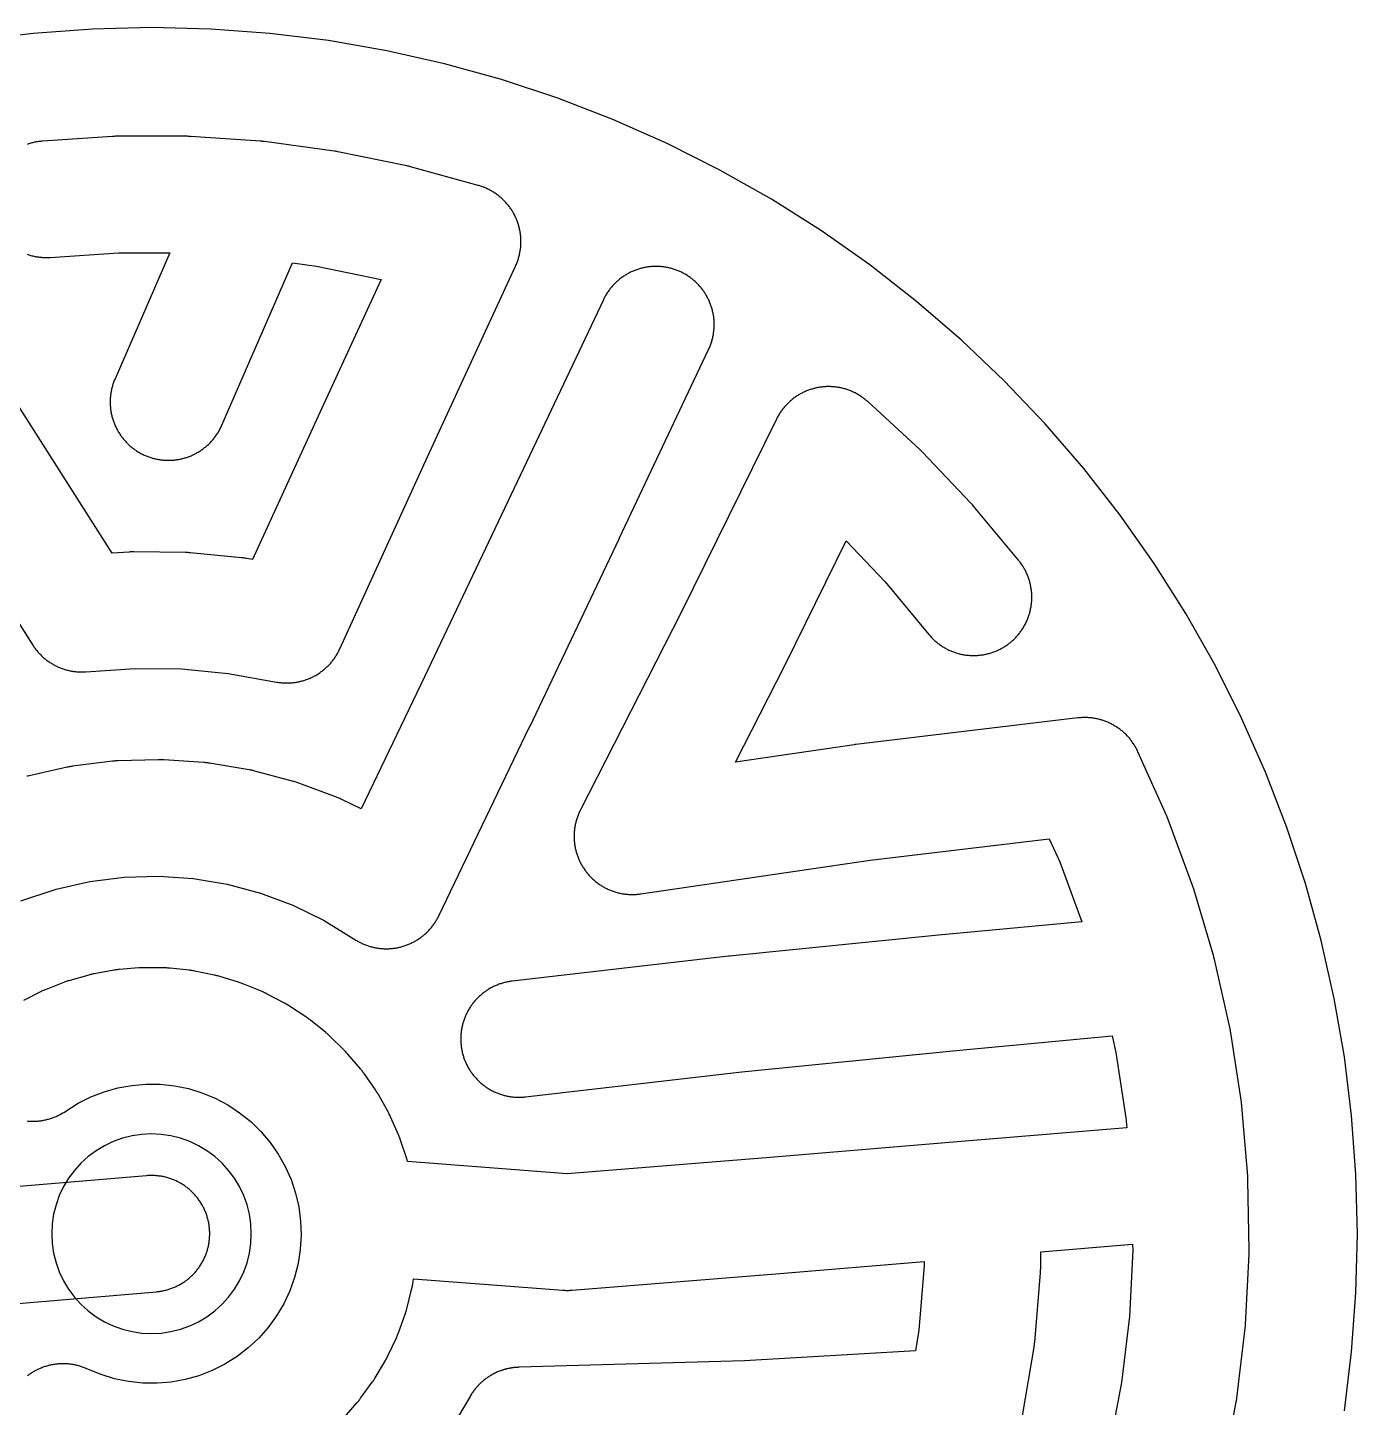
# Model space of a CAD drawing. Header units: millimetres. Extents: x -145 to 145, y -145 to 145.
# Drawn here: x -14.9 to 145, y -20.9 to 145 of the extents above; entities that cross this region are included whole.
import ezdxf

# ---------------------------------------------------------------- set-up
doc = ezdxf.new("R2010")
doc.units = ezdxf.units.MM
doc.layers.add('BOUNDARY', color=3, linetype='CONTINUOUS')
doc.layers.add('CORRIDORS', color=1, linetype='CONTINUOUS')

msp = doc.modelspace()

# ---------------------------------------------------------------- linework, layer by layer
at = {"layer": 'BOUNDARY'}
msp.add_lwpolyline([(143.431, -21.276), (144.302, -14.212), (144.825, -7.115), (145, 0), (144.825, 7.115), (144.302, 14.212), (143.431, 21.276), (142.214, 28.288), (140.655, 35.232), (138.756, 42.091), (136.524, 48.849), (133.963, 55.489), (131.078, 61.995), (127.879, 68.353), (124.371, 74.545), (120.563, 80.558), (116.465, 86.376), (112.087, 91.987), (107.438, 97.376), (102.53, 102.53), (97.376, 107.438), (91.987, 112.087), (86.376, 116.465), (80.558, 120.563), (74.545, 124.371), (68.353, 127.879), (61.995, 131.078), (55.489, 133.963), (48.849, 136.524), (42.091, 138.756), (35.232, 140.655), (28.288, 142.214), (21.276, 143.431), (14.212, 144.302), (7.115, 144.825), (0, 145), (-7.115, 144.825), (-14.212, 144.302), (-21.276, 143.431)], dxfattribs=at)
msp.add_lwpolyline([(12, 0), (11.942, 1.176), (11.769, 2.341), (11.483, 3.483), (11.087, 4.592), (10.583, 5.657), (9.978, 6.667), (9.276, 7.613), (8.485, 8.485), (7.613, 9.276), (6.667, 9.978), (5.657, 10.583), (4.592, 11.087), (3.483, 11.483), (2.341, 11.769), (1.176, 11.942), (0, 12), (-1.176, 11.942), (-2.341, 11.769), (-3.483, 11.483), (-4.592, 11.087), (-5.657, 10.583), (-6.667, 9.978), (-7.613, 9.276), (-8.485, 8.485), (-9.276, 7.613), (-9.978, 6.667), (-10.583, 5.657), (-11.087, 4.592), (-11.483, 3.483), (-11.769, 2.341), (-11.942, 1.176), (-12, 0), (-11.942, -1.176), (-11.769, -2.341), (-11.483, -3.483), (-11.087, -4.592), (-10.583, -5.657), (-9.978, -6.667), (-9.276, -7.613), (-8.485, -8.485), (-7.613, -9.276), (-6.667, -9.978), (-5.657, -10.583), (-4.592, -11.087), (-3.483, -11.483), (-2.341, -11.769), (-1.176, -11.942), (0, -12), (1.176, -11.942), (2.341, -11.769), (3.483, -11.483), (4.592, -11.087), (5.657, -10.583), (6.667, -9.978), (7.613, -9.276), (8.485, -8.485), (9.276, -7.613), (9.978, -6.667), (10.583, -5.657), (11.087, -4.592), (11.483, -3.483), (11.769, -2.341), (11.942, -1.176)], close=True, dxfattribs=at)
at = {"layer": 'CORRIDORS'}
for points in [[(-26.016, 89.199), (-14.285, 70.771), (-14.221, 70.672), (-14.155, 70.574), (-14.087, 70.477), (-14.018, 70.381), (-13.947, 70.286), (-13.874, 70.192), (-13.8, 70.1), (-13.724, 70.009), (-13.647, 69.92), (-13.569, 69.831), (-13.488, 69.744), (-13.407, 69.659), (-13.324, 69.574), (-13.239, 69.491), (-13.153, 69.41), (-13.066, 69.33), (-12.978, 69.252), (-12.888, 69.175), (-12.797, 69.099), (-12.704, 69.025), (-12.611, 68.953), (-12.516, 68.882), (-12.42, 68.813), (-12.322, 68.746), (-12.224, 68.68), (-12.125, 68.616), (-12.024, 68.553), (-11.923, 68.493), (-11.82, 68.434), (-11.716, 68.376), (-11.612, 68.321), (-11.507, 68.267), (-11.4, 68.215), (-11.293, 68.165), (-11.185, 68.117), (-11.076, 68.07), (-10.967, 68.025), (-10.856, 67.983), (-10.745, 67.942), (-10.634, 67.903), (-10.521, 67.866), (-10.408, 67.83), (-10.295, 67.797), (-10.181, 67.766), (-10.066, 67.736), (-9.951, 67.709), (-9.836, 67.683), (-9.72, 67.659), (-9.603, 67.638), (-9.487, 67.618), (-9.37, 67.6), (-9.252, 67.585), (-9.135, 67.571), (-9.017, 67.559), (-8.899, 67.549), (-8.781, 67.542), (-8.663, 67.536), (-8.545, 67.532), (-8.426, 67.53), (-8.308, 67.53), (-8.19, 67.533), (-8.072, 67.537), (-7.953, 67.543), (-7.886, 67.547), (-1.983, 67.964), (3.614, 67.896), (9.225, 67.362), (15.034, 66.32), (15.151, 66.3), (15.268, 66.282), (15.385, 66.266), (15.503, 66.252), (15.62, 66.24), (15.738, 66.23), (15.856, 66.222), (15.974, 66.216), (16.093, 66.212), (16.211, 66.21), (16.329, 66.21), (16.448, 66.212), (16.566, 66.216), (16.684, 66.222), (16.802, 66.23), (16.92, 66.24), (17.038, 66.252), (17.155, 66.266), (17.272, 66.282), (17.389, 66.3), (17.506, 66.32), (17.622, 66.342), (17.738, 66.366), (17.854, 66.392), (17.969, 66.419), (18.083, 66.449), (18.197, 66.481), (18.311, 66.514), (18.424, 66.55), (18.536, 66.587), (18.648, 66.626), (18.758, 66.667), (18.869, 66.71), (18.978, 66.755), (19.087, 66.802), (19.195, 66.85), (19.302, 66.901), (19.408, 66.953), (19.513, 67.007), (19.618, 67.062), (19.721, 67.12), (19.824, 67.179), (19.925, 67.24), (20.025, 67.303), (20.125, 67.367), (20.223, 67.433), (20.32, 67.501), (20.416, 67.57), (20.511, 67.641), (20.604, 67.713), (20.697, 67.787), (20.788, 67.863), (20.877, 67.94), (20.966, 68.019), (21.053, 68.099), (21.139, 68.18), (21.223, 68.263), (21.306, 68.348), (21.387, 68.434), (21.467, 68.521), (21.546, 68.609), (21.623, 68.699), (21.698, 68.79), (21.772, 68.883), (21.844, 68.976), (21.915, 69.071), (21.984, 69.167), (22.052, 69.264), (22.118, 69.362), (22.182, 69.462), (22.244, 69.562), (22.305, 69.664), (22.364, 69.766), (22.422, 69.87), (22.477, 69.974), (22.531, 70.08), (22.583, 70.186), (22.637, 70.302), (33.185, 93.396), (43.775, 116.336), (43.824, 116.444), (43.871, 116.553), (43.916, 116.662), (43.959, 116.772), (44, 116.883), (44.04, 116.995), (44.077, 117.107), (44.113, 117.22), (44.147, 117.333), (44.178, 117.447), (44.208, 117.562), (44.236, 117.677), (44.262, 117.792), (44.286, 117.908), (44.308, 118.024), (44.328, 118.141), (44.346, 118.258), (44.363, 118.375), (44.377, 118.492), (44.389, 118.61), (44.399, 118.728), (44.407, 118.846), (44.413, 118.964), (44.417, 119.082), (44.42, 119.201), (44.42, 119.319), (44.418, 119.437), (44.414, 119.556), (44.408, 119.674), (44.401, 119.792), (44.391, 119.91), (44.379, 120.027), (44.365, 120.145), (44.349, 120.262), (44.332, 120.379), (44.312, 120.496), (44.29, 120.612), (44.266, 120.728), (44.241, 120.844), (44.213, 120.959), (44.184, 121.073), (44.152, 121.187), (44.119, 121.301), (44.084, 121.414), (44.046, 121.526), (44.007, 121.638), (43.966, 121.749), (43.924, 121.859), (43.879, 121.969), (43.832, 122.077), (43.784, 122.185), (43.734, 122.293), (43.682, 122.399), (43.628, 122.504), (43.573, 122.609), (43.515, 122.712), (43.456, 122.815), (43.395, 122.916), (43.333, 123.017), (43.269, 123.116), (43.203, 123.214), (43.135, 123.312), (43.066, 123.408), (42.996, 123.502), (42.923, 123.596), (42.849, 123.688), (42.774, 123.78), (42.697, 123.869), (42.618, 123.958), (42.538, 124.045), (42.457, 124.131), (42.374, 124.215), (42.29, 124.299), (42.204, 124.38), (42.117, 124.46), (42.029, 124.539), (41.939, 124.616), (41.848, 124.692), (41.756, 124.766), (41.662, 124.838), (41.567, 124.909), (41.471, 124.978), (41.374, 125.046), (41.276, 125.112), (41.177, 125.176), (41.077, 125.239), (40.975, 125.3), (40.873, 125.359), (40.769, 125.417), (40.665, 125.472), (40.56, 125.526), (40.453, 125.579), (40.346, 125.629), (40.238, 125.678), (40.13, 125.724), (40.02, 125.769), (39.91, 125.812), (39.799, 125.853), (39.687, 125.893), (39.575, 125.93), (39.462, 125.965), (39.349, 125.999), (39.289, 126.016), (31.153, 128.27), (31.039, 128.301), (30.924, 128.329), (30.809, 128.356), (30.693, 128.381), (22.424, 130.08), (22.308, 130.103), (22.191, 130.123), (22.074, 130.142), (21.958, 130.159), (13.593, 131.296), (13.575, 131.298), (13.504, 131.308), (13.462, 131.313), (13.459, 131.313), (13.342, 131.326), (13.311, 131.329), (13.268, 131.333), (13.15, 131.342), (13.132, 131.343), (13.122, 131.344), (4.695, 131.914), (4.577, 131.921), (4.459, 131.926), (4.341, 131.929), (4.223, 131.93), (-4.223, 131.93), (-4.341, 131.929), (-4.46, 131.926), (-4.578, 131.921), (-4.695, 131.914), (-13.122, 131.344), (-13.24, 131.335), (-13.358, 131.324), (-13.476, 131.311), (-13.593, 131.296), (-13.71, 131.279), (-13.827, 131.26), (-13.944, 131.239), (-14.06, 131.217), (-14.175, 131.192), (-14.291, 131.165), (-14.405, 131.136), (-14.52, 131.106), (-14.633, 131.073), (-14.747, 131.039), (-14.859, 131.002), (-14.971, 130.964)], [(-14.956, 117.751), (-14.844, 117.713), (-14.732, 117.677), (-14.618, 117.642), (-14.505, 117.61), (-14.39, 117.58), (-14.275, 117.551), (-14.16, 117.525), (-14.044, 117.5), (-13.928, 117.478), (-13.812, 117.457), (-13.695, 117.438), (-13.578, 117.422), (-13.46, 117.407), (-13.343, 117.394), (-13.225, 117.384), (-13.107, 117.375), (-12.989, 117.368), (-12.87, 117.363), (-12.752, 117.361), (-12.634, 117.36), (-12.515, 117.361), (-12.397, 117.365), (-12.279, 117.37), (-12.178, 117.376), (-3.988, 117.93), (2.213, 117.93), (-4.388, 102.776), (-4.434, 102.667), (-4.478, 102.557), (-4.521, 102.447), (-4.562, 102.336), (-4.601, 102.224), (-4.638, 102.111), (-4.673, 101.998), (-4.706, 101.885), (-4.737, 101.771), (-4.766, 101.656), (-4.794, 101.541), (-4.819, 101.425), (-4.843, 101.309), (-4.864, 101.193), (-4.884, 101.076), (-4.901, 100.959), (-4.917, 100.842), (-4.93, 100.725), (-4.942, 100.607), (-4.951, 100.489), (-4.959, 100.371), (-4.965, 100.253), (-4.968, 100.134), (-4.97, 100.016), (-4.97, 99.898), (-4.967, 99.779), (-4.963, 99.661), (-4.956, 99.543), (-4.948, 99.425), (-4.938, 99.307), (-4.925, 99.189), (-4.911, 99.072), (-4.895, 98.955), (-4.876, 98.838), (-4.856, 98.721), (-4.834, 98.605), (-4.809, 98.489), (-4.783, 98.374), (-4.755, 98.259), (-4.725, 98.145), (-4.693, 98.031), (-4.659, 97.917), (-4.623, 97.805), (-4.586, 97.692), (-4.546, 97.581), (-4.505, 97.47), (-4.461, 97.36), (-4.416, 97.251), (-4.369, 97.142), (-4.32, 97.034), (-4.269, 96.927), (-4.217, 96.821), (-4.163, 96.716), (-4.107, 96.612), (-4.049, 96.509), (-3.989, 96.407), (-3.928, 96.305), (-3.865, 96.205), (-3.8, 96.106), (-3.734, 96.008), (-3.666, 95.911), (-3.596, 95.815), (-3.525, 95.721), (-3.452, 95.628), (-3.378, 95.536), (-3.302, 95.445), (-3.225, 95.355), (-3.146, 95.267), (-3.066, 95.18), (-2.984, 95.095), (-2.9, 95.011), (-2.816, 94.928), (-2.73, 94.847), (-2.642, 94.767), (-2.553, 94.689), (-2.463, 94.612), (-2.372, 94.537), (-2.279, 94.464), (-2.185, 94.392), (-2.09, 94.321), (-1.994, 94.252), (-1.897, 94.185), (-1.798, 94.12), (-1.699, 94.056), (-1.598, 93.994), (-1.496, 93.933), (-1.394, 93.874), (-1.29, 93.817), (-1.185, 93.762), (-1.08, 93.709), (-0.973, 93.657), (-0.866, 93.607), (-0.758, 93.559), (-0.649, 93.513), (-0.539, 93.469), (-0.429, 93.426), (-0.318, 93.385), (-0.206, 93.347), (-0.093, 93.31), (0.02, 93.275), (0.133, 93.242), (0.247, 93.211), (0.362, 93.182), (0.477, 93.154), (0.593, 93.129), (0.709, 93.106), (0.825, 93.084), (0.942, 93.065), (1.059, 93.048), (1.176, 93.032), (1.294, 93.019), (1.412, 93.007), (1.53, 92.998), (1.648, 92.99), (1.766, 92.985), (1.884, 92.982), (2.002, 92.98), (2.121, 92.981), (2.239, 92.983), (2.357, 92.988), (2.475, 92.994), (2.593, 93.003), (2.711, 93.013), (2.829, 93.026), (2.946, 93.04), (3.063, 93.057), (3.18, 93.075), (3.297, 93.096), (3.413, 93.118), (3.529, 93.142), (3.644, 93.169), (3.759, 93.197), (3.874, 93.227), (3.987, 93.259), (4.101, 93.293), (4.213, 93.329), (4.326, 93.367), (4.437, 93.407), (4.548, 93.448), (4.658, 93.492), (4.767, 93.537), (4.876, 93.584), (4.983, 93.633), (5.09, 93.684), (5.196, 93.737), (5.301, 93.791), (5.405, 93.848), (5.508, 93.905), (5.611, 93.965), (5.712, 94.026), (5.812, 94.09), (5.911, 94.154), (6.009, 94.221), (6.106, 94.289), (6.201, 94.359), (6.296, 94.43), (6.389, 94.503), (6.481, 94.577), (6.571, 94.653), (6.661, 94.731), (6.749, 94.81), (6.836, 94.89), (6.921, 94.972), (7.005, 95.056), (7.087, 95.14), (7.169, 95.227), (7.248, 95.314), (7.326, 95.403), (7.403, 95.493), (7.478, 95.585), (7.551, 95.677), (7.623, 95.771), (7.694, 95.866), (7.83, 96.06), (7.895, 96.159), (7.959, 96.258), (8.021, 96.359), (8.081, 96.461), (8.14, 96.564), (8.197, 96.667), (8.252, 96.772), (8.305, 96.878), (8.357, 96.984), (8.406, 97.092), (8.448, 97.184), (16.954, 116.711), (19.831, 116.32), (27.611, 114.721), (20.475, 99.264), (20.463, 99.238), (12.16, 81.059), (11.406, 81.194), (11.289, 81.214), (11.172, 81.232), (11.055, 81.248), (10.937, 81.262), (10.833, 81.273), (4.663, 81.86), (4.545, 81.87), (4.427, 81.878), (4.309, 81.884), (4.191, 81.888), (4.086, 81.89), (-2.112, 81.966), (-2.23, 81.967), (-2.349, 81.965), (-2.467, 81.962), (-2.585, 81.956), (-2.692, 81.95), (-4.714, 81.807), (-16.995, 101.099)], [(-15.72, 40.031), (-11.451, 41.437), (-7.397, 42.35), (-3.284, 42.866), (0.864, 42.983), (5.012, 42.699), (9.116, 42.015), (13.117, 40.942), (17.011, 39.482), (20.746, 37.653), (24.57, 35.299), (24.671, 35.238), (24.774, 35.179), (24.877, 35.121), (24.981, 35.065), (25.086, 35.011), (25.192, 34.958), (25.299, 34.908), (25.407, 34.859), (25.516, 34.812), (25.625, 34.767), (25.735, 34.724), (25.846, 34.682), (25.958, 34.643), (26.07, 34.605), (26.182, 34.569), (26.296, 34.535), (26.41, 34.503), (26.524, 34.474), (26.639, 34.445), (26.755, 34.419), (26.87, 34.395), (26.987, 34.373), (27.103, 34.353), (27.22, 34.335), (27.337, 34.318), (27.455, 34.304), (27.573, 34.292), (27.69, 34.282), (27.808, 34.273), (27.927, 34.267), (28.045, 34.263), (28.163, 34.26), (28.281, 34.26), (28.4, 34.262), (28.518, 34.266), (28.636, 34.271), (28.754, 34.279), (28.872, 34.289), (28.99, 34.3), (29.107, 34.314), (29.225, 34.33), (29.342, 34.347), (29.458, 34.367), (29.575, 34.388), (29.691, 34.412), (29.806, 34.437), (29.921, 34.465), (30.036, 34.494), (30.15, 34.526), (30.264, 34.559), (30.377, 34.594), (30.489, 34.631), (30.601, 34.67), (30.712, 34.711), (30.822, 34.754), (30.932, 34.798), (31.04, 34.845), (31.149, 34.893), (31.256, 34.943), (31.362, 34.995), (31.468, 35.048), (31.572, 35.104), (31.676, 35.161), (31.778, 35.22), (31.88, 35.281), (31.98, 35.343), (32.08, 35.407), (32.178, 35.473), (32.275, 35.54), (32.372, 35.609), (32.466, 35.68), (32.56, 35.752), (32.653, 35.826), (32.744, 35.901), (32.834, 35.978), (32.922, 36.057), (33.01, 36.137), (33.096, 36.218), (33.18, 36.301), (33.263, 36.385), (33.345, 36.47), (33.425, 36.557), (33.504, 36.646), (33.581, 36.735), (33.657, 36.826), (33.731, 36.919), (33.804, 37.012), (33.875, 37.107), (33.944, 37.202), (34.012, 37.299), (34.078, 37.398), (34.142, 37.497), (34.205, 37.597), (34.266, 37.698), (34.326, 37.801), (34.383, 37.904), (34.439, 38.008), (34.493, 38.114), (34.548, 38.225), (45.468, 60.925), (45.482, 60.955), (56.262, 83.635), (56.267, 83.645), (66.987, 106.295), (67.037, 106.403), (67.085, 106.511), (67.131, 106.62), (67.175, 106.73), (67.217, 106.84), (67.258, 106.951), (67.296, 107.063), (67.333, 107.176), (67.368, 107.289), (67.401, 107.403), (67.432, 107.517), (67.461, 107.631), (67.488, 107.747), (67.513, 107.862), (67.536, 107.978), (67.557, 108.095), (67.576, 108.211), (67.594, 108.328), (67.609, 108.446), (67.622, 108.563), (67.633, 108.681), (67.643, 108.799), (67.65, 108.917), (67.655, 109.035), (67.659, 109.154), (67.66, 109.272), (67.659, 109.39), (67.657, 109.509), (67.652, 109.627), (67.645, 109.745), (67.637, 109.863), (67.626, 109.981), (67.613, 110.098), (67.598, 110.216), (67.582, 110.333), (67.563, 110.45), (67.543, 110.566), (67.52, 110.683), (67.496, 110.798), (67.469, 110.914), (67.441, 111.028), (67.41, 111.143), (67.378, 111.257), (67.344, 111.37), (67.308, 111.483), (67.27, 111.595), (67.23, 111.706), (67.188, 111.817), (67.144, 111.927), (67.099, 112.036), (67.052, 112.144), (67.002, 112.252), (66.951, 112.359), (66.899, 112.465), (66.844, 112.57), (66.788, 112.674), (66.73, 112.777), (66.67, 112.879), (66.608, 112.98), (66.545, 113.08), (66.48, 113.179), (66.414, 113.277), (66.346, 113.373), (66.276, 113.469), (66.204, 113.563), (66.131, 113.656), (66.057, 113.748), (65.981, 113.839), (65.903, 113.928), (65.824, 114.016), (65.743, 114.103), (65.661, 114.188), (65.578, 114.272), (65.493, 114.354), (65.406, 114.435), (65.319, 114.515), (65.23, 114.593), (65.139, 114.669), (65.048, 114.744), (64.955, 114.817), (64.861, 114.889), (64.766, 114.959), (64.669, 115.028), (64.572, 115.095), (64.473, 115.16), (64.373, 115.224), (64.273, 115.286), (64.171, 115.346), (64.068, 115.404), (63.964, 115.461), (63.859, 115.516), (63.754, 115.569), (63.647, 115.621), (63.54, 115.67), (63.431, 115.718), (63.322, 115.764), (63.212, 115.808), (63.102, 115.85), (62.991, 115.891), (62.879, 115.929), (62.766, 115.966), (62.653, 116), (62.539, 116.033), (62.425, 116.064), (62.31, 116.093), (62.195, 116.12), (62.08, 116.145), (61.964, 116.168), (61.847, 116.189), (61.73, 116.208), (61.613, 116.225), (61.496, 116.24), (61.378, 116.253), (61.26, 116.264), (61.143, 116.273), (61.024, 116.281), (60.906, 116.286), (60.788, 116.289), (60.67, 116.29), (60.551, 116.289), (60.433, 116.286), (60.315, 116.281), (60.197, 116.275), (60.079, 116.266), (59.961, 116.255), (59.843, 116.242), (59.726, 116.227), (59.609, 116.211), (59.492, 116.192), (59.375, 116.171), (59.259, 116.148), (59.144, 116.124), (59.028, 116.097), (58.913, 116.069), (58.799, 116.038), (58.685, 116.006), (58.572, 115.971), (58.459, 115.935), (58.347, 115.897), (58.236, 115.857), (58.125, 115.815), (58.016, 115.771), (57.906, 115.726), (57.798, 115.678), (57.69, 115.629), (57.584, 115.578), (57.478, 115.525), (57.373, 115.47), (57.269, 115.414), (57.166, 115.356), (57.064, 115.296), (56.963, 115.234), (56.863, 115.171), (56.764, 115.106), (56.666, 115.039), (56.57, 114.971), (56.474, 114.901), (56.38, 114.829), (56.287, 114.756), (56.195, 114.681), (56.105, 114.605), (56.016, 114.527), (55.928, 114.448), (55.841, 114.367), (55.756, 114.285), (55.672, 114.202), (55.59, 114.117), (55.509, 114.03), (55.43, 113.942), (55.352, 113.853), (55.276, 113.763), (55.201, 113.671), (55.127, 113.579), (55.056, 113.484), (54.986, 113.389), (54.917, 113.293), (54.85, 113.195), (54.785, 113.096), (54.722, 112.996), (54.66, 112.895), (54.6, 112.794), (54.541, 112.691), (54.485, 112.587), (54.43, 112.482), (54.377, 112.376), (54.333, 112.285), (43.613, 89.635), (32.838, 66.965), (25.19, 51.067), (22.866, 52.205), (22.759, 52.256), (22.652, 52.305), (22.543, 52.353), (22.434, 52.398), (22.324, 52.442), (22.244, 52.473), (17.719, 54.169), (17.608, 54.209), (17.496, 54.248), (17.383, 54.285), (17.27, 54.32), (17.157, 54.353), (17.075, 54.375), (12.409, 55.626), (12.294, 55.656), (12.179, 55.684), (12.064, 55.709), (11.948, 55.733), (11.832, 55.755), (11.748, 55.77), (6.982, 56.565), (6.865, 56.583), (6.748, 56.6), (6.63, 56.614), (6.513, 56.627), (6.395, 56.637), (6.308, 56.644), (1.489, 56.974), (1.371, 56.981), (1.253, 56.986), (1.135, 56.989), (1.016, 56.99), (0.898, 56.989), (0.814, 56.987), (-4.014, 56.851), (-4.132, 56.847), (-4.25, 56.841), (-4.369, 56.832), (-4.486, 56.822), (-4.604, 56.81), (-4.689, 56.799), (-9.482, 56.197), (-9.6, 56.182), (-9.717, 56.164), (-9.833, 56.144), (-9.95, 56.123), (-10.066, 56.099), (-10.148, 56.081), (-14.86, 55.02), (-14.975, 54.993)], [(128.879, -28.52), (130.439, -20.223), (130.46, -20.107), (130.479, -19.99), (130.496, -19.873), (130.511, -19.756), (131.507, -11.371), (131.52, -11.253), (131.531, -11.135), (131.54, -11.017), (131.547, -10.899), (131.974, -2.466), (131.979, -2.348), (131.982, -2.229), (131.983, -2.111), (131.982, -1.993), (131.839, 6.431), (131.839, 6.464), (131.838, 6.484), (131.836, 6.567), (131.831, 6.681), (131.83, 6.701), (131.823, 6.819), (131.815, 6.92), (131.103, 15.333), (131.092, 15.451), (131.079, 15.569), (131.064, 15.686), (131.047, 15.803), (129.768, 24.149), (129.749, 24.266), (129.728, 24.383), (129.706, 24.499), (129.681, 24.614), (127.855, 32.795), (127.853, 32.807), (127.827, 32.922), (127.819, 32.953), (127.812, 32.985), (127.804, 33.016), (127.799, 33.037), (127.796, 33.048), (127.796, 33.05), (127.783, 33.099), (127.752, 33.214), (127.724, 33.311), (125.334, 41.41), (125.299, 41.523), (125.263, 41.636), (125.225, 41.748), (125.185, 41.859), (122.254, 49.777), (122.212, 49.888), (122.168, 49.998), (122.122, 50.107), (122.075, 50.214), (118.616, 57.917), (118.566, 58.025), (118.515, 58.132), (118.462, 58.237), (118.407, 58.342), (118.351, 58.446), (118.293, 58.549), (118.233, 58.651), (118.171, 58.752), (118.107, 58.852), (118.042, 58.951), (117.976, 59.049), (117.907, 59.145), (117.837, 59.24), (117.766, 59.335), (117.692, 59.428), (117.618, 59.519), (117.541, 59.61), (117.463, 59.699), (117.384, 59.787), (117.303, 59.873), (117.221, 59.958), (117.137, 60.042), (117.052, 60.124), (116.966, 60.205), (116.878, 60.284), (116.789, 60.362), (116.698, 60.438), (116.607, 60.513), (116.514, 60.586), (116.42, 60.658), (116.324, 60.728), (116.228, 60.796), (116.13, 60.863), (116.031, 60.928), (115.931, 60.991), (115.83, 61.053), (115.728, 61.113), (115.625, 61.171), (115.521, 61.228), (115.416, 61.283), (115.311, 61.336), (115.204, 61.387), (115.096, 61.436), (114.988, 61.484), (114.879, 61.529), (114.769, 61.573), (114.658, 61.615), (114.547, 61.655), (114.435, 61.694), (114.323, 61.73), (114.209, 61.764), (114.096, 61.797), (113.981, 61.827), (113.866, 61.856), (113.751, 61.883), (113.636, 61.907), (113.519, 61.93), (113.403, 61.951), (113.286, 61.97), (113.169, 61.987), (113.052, 62.002), (112.934, 62.015), (112.816, 62.025), (112.698, 62.034), (112.58, 62.041), (112.462, 62.046), (112.344, 62.049), (112.225, 62.05), (112.107, 62.049), (111.989, 62.046), (111.87, 62.041), (111.752, 62.034), (111.634, 62.025), (111.517, 62.014), (111.4, 62.001), (84.67, 58.811), (84.553, 58.796), (84.48, 58.785), (70.218, 56.684), (76.154, 68.306), (76.2, 68.397), (83.534, 83.287), (88.219, 78.359), (93.463, 72.04), (93.539, 71.95), (93.617, 71.86), (93.777, 71.686), (93.86, 71.601), (93.943, 71.518), (94.028, 71.435), (94.115, 71.355), (94.203, 71.275), (94.292, 71.197), (94.382, 71.121), (94.474, 71.046), (94.567, 70.973), (94.661, 70.902), (94.757, 70.832), (94.853, 70.763), (94.951, 70.697), (95.05, 70.631), (95.15, 70.568), (95.251, 70.506), (95.353, 70.446), (95.455, 70.388), (95.559, 70.332), (95.664, 70.277), (95.77, 70.224), (95.877, 70.173), (95.984, 70.123), (96.093, 70.076), (96.202, 70.03), (96.312, 69.986), (96.422, 69.944), (96.534, 69.904), (96.646, 69.866), (96.758, 69.83), (96.872, 69.795), (96.985, 69.763), (97.1, 69.732), (97.214, 69.704), (97.33, 69.677), (97.445, 69.652), (97.562, 69.63), (97.678, 69.609), (97.795, 69.59), (97.912, 69.573), (98.029, 69.558), (98.147, 69.545), (98.265, 69.535), (98.383, 69.526), (98.501, 69.519), (98.619, 69.514), (98.737, 69.511), (98.856, 69.51), (98.974, 69.511), (99.092, 69.514), (99.21, 69.519), (99.329, 69.526), (99.447, 69.535), (99.564, 69.547), (99.682, 69.56), (99.799, 69.575), (99.916, 69.592), (100.033, 69.611), (100.15, 69.632), (100.266, 69.655), (100.381, 69.68), (100.497, 69.706), (100.611, 69.735), (100.726, 69.766), (100.839, 69.799), (100.953, 69.833), (101.065, 69.87), (101.177, 69.908), (101.288, 69.948), (101.399, 69.991), (101.509, 70.035), (101.618, 70.08), (101.726, 70.128), (101.833, 70.178), (101.94, 70.229), (102.046, 70.282), (102.151, 70.337), (102.254, 70.394), (102.357, 70.452), (102.459, 70.512), (102.56, 70.574), (102.66, 70.638), (102.759, 70.703), (102.856, 70.77), (102.953, 70.838), (103.048, 70.908), (103.142, 70.98), (103.235, 71.054), (103.326, 71.128), (103.417, 71.205), (103.506, 71.283), (103.593, 71.362), (103.68, 71.443), (103.765, 71.526), (103.848, 71.609), (103.93, 71.694), (104.011, 71.781), (104.09, 71.869), (104.168, 71.958), (104.244, 72.049), (104.319, 72.141), (104.392, 72.234), (104.463, 72.328), (104.533, 72.423), (104.602, 72.52), (104.668, 72.618), (104.733, 72.717), (104.796, 72.817), (104.858, 72.918), (104.918, 73.02), (104.976, 73.123), (105.032, 73.227), (105.087, 73.332), (105.14, 73.438), (105.191, 73.544), (105.24, 73.652), (105.287, 73.76), (105.333, 73.87), (105.377, 73.98), (105.418, 74.09), (105.458, 74.202), (105.497, 74.314), (105.533, 74.426), (105.567, 74.54), (105.599, 74.653), (105.63, 74.768), (105.658, 74.883), (105.685, 74.998), (105.709, 75.114), (105.732, 75.23), (105.753, 75.346), (105.771, 75.463), (105.788, 75.58), (105.803, 75.698), (105.815, 75.815), (105.826, 75.933), (105.835, 76.051), (105.842, 76.169), (105.846, 76.287), (105.849, 76.406), (105.85, 76.524), (105.849, 76.642), (105.846, 76.761), (105.84, 76.879), (105.833, 76.997), (105.824, 77.115), (105.813, 77.233), (105.799, 77.35), (105.784, 77.468), (105.767, 77.585), (105.748, 77.701), (105.727, 77.818), (105.704, 77.934), (105.679, 78.05), (105.652, 78.165), (105.623, 78.279), (105.592, 78.394), (105.559, 78.507), (105.524, 78.62), (105.488, 78.733), (105.449, 78.845), (105.409, 78.956), (105.366, 79.067), (105.322, 79.176), (105.276, 79.285), (105.228, 79.394), (105.179, 79.501), (105.127, 79.608), (105.074, 79.713), (105.019, 79.818), (104.962, 79.922), (104.904, 80.025), (104.843, 80.126), (104.781, 80.227), (104.718, 80.327), (104.652, 80.426), (104.585, 80.523), (104.517, 80.619), (104.447, 80.715), (104.375, 80.809), (104.301, 80.901), (104.237, 80.98), (98.845, 87.478), (98.769, 87.568), (98.691, 87.658), (98.611, 87.745), (98.531, 87.831), (92.712, 93.951), (92.63, 94.036), (92.546, 94.12), (92.461, 94.202), (92.374, 94.283), (86.155, 99.995), (86.067, 100.075), (85.978, 100.153), (85.888, 100.229), (85.796, 100.304), (85.703, 100.377), (85.609, 100.448), (85.513, 100.518), (85.417, 100.587), (85.319, 100.653), (85.22, 100.719), (85.12, 100.782), (85.02, 100.844), (84.918, 100.904), (84.815, 100.962), (84.711, 101.018), (84.606, 101.073), (84.5, 101.126), (84.393, 101.177), (84.286, 101.227), (84.177, 101.274), (84.068, 101.32), (83.958, 101.364), (83.848, 101.406), (83.736, 101.446), (83.624, 101.484), (83.512, 101.52), (83.398, 101.555), (83.285, 101.587), (83.17, 101.618), (83.056, 101.646), (82.94, 101.673), (82.825, 101.698), (82.708, 101.72), (82.592, 101.741), (82.475, 101.76), (82.358, 101.777), (82.241, 101.792), (82.123, 101.805), (82.005, 101.815), (81.887, 101.824), (81.769, 101.831), (81.651, 101.836), (81.533, 101.839), (81.414, 101.84), (81.296, 101.839), (81.178, 101.836), (81.06, 101.831), (80.941, 101.824), (80.823, 101.815), (80.706, 101.803), (80.588, 101.79), (80.471, 101.775), (80.354, 101.758), (80.237, 101.739), (80.12, 101.718), (80.004, 101.695), (79.889, 101.67), (79.773, 101.644), (79.659, 101.615), (79.544, 101.584), (79.431, 101.551), (79.318, 101.517), (79.205, 101.48), (79.093, 101.442), (78.982, 101.402), (78.871, 101.359), (78.761, 101.315), (78.652, 101.27), (78.544, 101.222), (78.437, 101.172), (78.33, 101.121), (78.224, 101.068), (78.119, 101.013), (78.016, 100.956), (77.913, 100.898), (77.811, 100.838), (77.71, 100.776), (77.61, 100.712), (77.511, 100.647), (77.414, 100.58), (77.317, 100.512), (77.222, 100.442), (77.128, 100.37), (77.035, 100.296), (76.944, 100.222), (76.853, 100.145), (76.764, 100.067), (76.677, 99.988), (76.59, 99.907), (76.505, 99.824), (76.422, 99.741), (76.34, 99.656), (76.259, 99.569), (76.18, 99.481), (76.102, 99.392), (76.026, 99.301), (75.951, 99.209), (75.878, 99.116), (75.807, 99.022), (75.737, 98.927), (75.668, 98.83), (75.602, 98.732), (75.537, 98.633), (75.474, 98.533), (75.412, 98.432), (75.352, 98.33), (75.294, 98.227), (75.238, 98.123), (75.183, 98.018), (75.14, 97.933), (63.64, 74.583), (51.576, 50.964), (51.523, 50.858), (51.472, 50.751), (51.423, 50.644), (51.375, 50.536), (51.33, 50.426), (51.286, 50.317), (51.244, 50.206), (51.204, 50.095), (51.166, 49.983), (51.129, 49.87), (51.095, 49.757), (51.062, 49.643), (51.032, 49.529), (51.003, 49.414), (50.977, 49.299), (50.952, 49.183), (50.929, 49.067), (50.909, 48.95), (50.89, 48.833), (50.873, 48.716), (50.858, 48.599), (50.845, 48.481), (50.834, 48.363), (50.825, 48.245), (50.819, 48.127), (50.814, 48.009), (50.811, 47.891), (50.81, 47.772), (50.811, 47.654), (50.814, 47.536), (50.819, 47.418), (50.827, 47.3), (50.836, 47.182), (50.847, 47.064), (50.86, 46.946), (50.875, 46.829), (50.892, 46.712), (50.911, 46.595), (50.932, 46.479), (50.955, 46.362), (50.98, 46.247), (51.007, 46.132), (51.036, 46.017), (51.066, 45.903), (51.099, 45.789), (51.134, 45.676), (51.17, 45.563), (51.209, 45.451), (51.249, 45.34), (51.291, 45.23), (51.335, 45.12), (51.381, 45.011), (51.429, 44.902), (51.478, 44.795), (51.53, 44.688), (51.583, 44.583), (51.638, 44.478), (51.695, 44.374), (51.753, 44.271), (51.813, 44.169), (51.875, 44.068), (51.939, 43.969), (52.004, 43.87), (52.071, 43.772), (52.139, 43.676), (52.21, 43.581), (52.281, 43.487), (52.355, 43.394), (52.43, 43.302), (52.506, 43.212), (52.584, 43.123), (52.663, 43.035), (52.744, 42.949), (52.827, 42.864), (52.911, 42.78), (52.996, 42.698), (53.082, 42.618), (53.17, 42.538), (53.26, 42.461), (53.35, 42.385), (53.442, 42.31), (53.535, 42.237), (53.629, 42.166), (53.725, 42.096), (53.822, 42.027), (53.919, 41.961), (54.018, 41.896), (54.118, 41.833), (54.219, 41.771), (54.321, 41.711), (54.424, 41.653), (54.528, 41.597), (54.633, 41.542), (54.739, 41.489), (54.846, 41.438), (54.954, 41.389), (55.062, 41.342), (55.171, 41.296), (55.281, 41.253), (55.392, 41.211), (55.503, 41.171), (55.615, 41.133), (55.728, 41.097), (55.841, 41.063), (55.955, 41.03), (56.07, 41), (56.184, 40.971), (56.3, 40.945), (56.415, 40.92), (56.532, 40.898), (56.648, 40.877), (56.765, 40.858), (56.882, 40.842), (56.999, 40.827), (57.117, 40.814), (57.235, 40.804), (57.353, 40.795), (57.471, 40.788), (57.589, 40.783), (57.708, 40.781), (57.826, 40.78), (57.944, 40.781), (58.062, 40.785), (58.181, 40.79), (58.299, 40.797), (58.417, 40.806), (58.535, 40.818), (58.652, 40.831), (58.769, 40.846), (58.83, 40.855), (86.401, 44.918), (107.952, 47.489), (109.205, 44.699), (111.867, 37.508), (95.06, 35.94), (95.014, 35.935), (69.494, 33.385), (69.385, 33.374), (43.375, 30.364), (43.258, 30.349), (43.141, 30.332), (43.024, 30.314), (42.907, 30.293), (42.791, 30.271), (42.675, 30.246), (42.56, 30.22), (42.445, 30.192), (42.331, 30.161), (42.217, 30.129), (42.104, 30.095), (41.991, 30.059), (41.879, 30.021), (41.768, 29.981), (41.657, 29.939), (41.547, 29.896), (41.438, 29.85), (41.329, 29.803), (41.221, 29.754), (41.115, 29.703), (41.009, 29.65), (40.904, 29.596), (40.8, 29.54), (40.696, 29.482), (40.594, 29.422), (40.493, 29.36), (40.393, 29.297), (40.294, 29.232), (40.196, 29.166), (40.1, 29.098), (40.004, 29.028), (39.91, 28.957), (39.817, 28.884), (39.725, 28.809), (39.634, 28.733), (39.545, 28.655), (39.457, 28.576), (39.37, 28.496), (39.285, 28.414), (39.201, 28.33), (39.118, 28.245), (39.037, 28.159), (38.958, 28.072), (38.88, 27.983), (38.803, 27.892), (38.728, 27.801), (38.655, 27.708), (38.583, 27.614), (38.513, 27.519), (38.444, 27.423), (38.377, 27.325), (38.312, 27.226), (38.248, 27.127), (38.186, 27.026), (38.126, 26.924), (38.067, 26.821), (38.011, 26.717), (37.956, 26.613), (37.902, 26.507), (37.851, 26.4), (37.801, 26.293), (37.753, 26.185), (37.707, 26.076), (37.663, 25.966), (37.621, 25.855), (37.581, 25.744), (37.542, 25.632), (37.506, 25.52), (37.471, 25.407), (37.438, 25.293), (37.407, 25.179), (37.378, 25.064), (37.351, 24.949), (37.326, 24.833), (37.303, 24.717), (37.282, 24.601), (37.263, 24.484), (37.246, 24.367), (37.231, 24.25), (37.217, 24.132), (37.206, 24.014), (37.197, 23.896), (37.19, 23.778), (37.184, 23.66), (37.181, 23.542), (37.18, 23.423), (37.181, 23.305), (37.184, 23.187), (37.188, 23.069), (37.195, 22.95), (37.204, 22.832), (37.215, 22.715), (37.227, 22.597), (37.242, 22.48), (37.259, 22.362), (37.278, 22.246), (37.298, 22.129), (37.321, 22.013), (37.345, 21.897), (37.372, 21.782), (37.4, 21.667), (37.431, 21.553), (37.463, 21.439), (37.498, 21.326), (37.534, 21.213), (37.572, 21.101), (37.612, 20.99), (37.654, 20.879), (37.697, 20.769), (37.743, 20.66), (37.79, 20.551), (37.84, 20.444), (37.891, 20.337), (37.943, 20.231), (37.998, 20.126), (38.054, 20.022), (38.113, 19.919), (38.172, 19.817), (38.234, 19.716), (38.297, 19.616), (38.362, 19.517), (38.429, 19.419), (38.497, 19.323), (38.567, 19.227), (38.639, 19.133), (38.712, 19.04), (38.786, 18.948), (38.862, 18.858), (38.94, 18.768), (39.019, 18.681), (39.1, 18.594), (39.182, 18.509), (39.266, 18.425), (39.351, 18.343), (39.437, 18.262), (39.525, 18.182), (39.614, 18.104), (39.704, 18.028), (39.796, 17.953), (39.889, 17.88), (39.983, 17.808), (40.078, 17.738), (40.174, 17.669), (40.272, 17.603), (40.371, 17.537), (40.47, 17.474), (40.571, 17.412), (40.673, 17.352), (40.776, 17.293), (40.88, 17.237), (40.985, 17.182), (41.091, 17.129), (41.197, 17.077), (41.305, 17.028), (41.413, 16.98), (41.522, 16.934), (41.632, 16.89), (41.742, 16.848), (41.854, 16.808), (41.966, 16.77), (42.078, 16.733), (42.191, 16.698), (42.305, 16.666), (42.419, 16.635), (42.534, 16.606), (42.649, 16.579), (42.765, 16.555), (42.881, 16.532), (42.997, 16.511), (43.114, 16.492), (43.231, 16.475), (43.349, 16.46), (43.466, 16.446), (43.584, 16.435), (43.702, 16.426), (43.82, 16.419), (43.938, 16.414), (44.057, 16.411), (44.175, 16.41), (44.293, 16.411), (44.412, 16.414), (44.53, 16.419), (44.648, 16.426), (44.766, 16.435), (44.884, 16.445), (44.985, 16.456), (70.988, 19.465), (96.36, 22), (115.521, 23.787), (115.967, 21.787), (117.173, 13.919), (117.274, 12.726), (99.331, 11.236), (99.326, 11.235), (99.306, 11.234), (99.277, 11.231), (74.394, 9.176), (49.991, 7.212), (30.8, 8.68), (30.792, 8.707), (30.759, 8.82), (30.724, 8.933), (30.7, 9.004), (29.946, 11.261), (29.908, 11.373), (29.868, 11.484), (29.825, 11.595), (29.781, 11.704), (29.735, 11.814), (29.706, 11.881), (28.742, 14.055), (28.693, 14.162), (28.643, 14.269), (28.59, 14.375), (28.536, 14.48), (28.48, 14.585), (28.442, 14.652), (27.274, 16.726), (27.215, 16.829), (27.155, 16.93), (27.092, 17.031), (27.028, 17.13), (26.963, 17.229), (26.92, 17.291), (25.561, 19.243), (25.492, 19.339), (25.422, 19.434), (25.351, 19.529), (25.277, 19.622), (25.203, 19.713), (25.156, 19.768), (23.618, 21.583), (23.541, 21.673), (23.462, 21.761), (23.382, 21.848), (23.301, 21.934), (23.163, 22.072), (21.459, 23.732), (21.373, 23.814), (21.286, 23.894), (21.198, 23.973), (21.109, 24.051), (21.018, 24.126), (20.961, 24.173), (19.107, 25.664), (19.014, 25.737), (18.92, 25.809), (18.825, 25.879), (18.728, 25.948), (18.631, 26.015), (18.569, 26.056), (16.582, 27.364), (16.483, 27.428), (16.382, 27.491), (16.281, 27.551), (16.178, 27.611), (16.075, 27.668), (16.007, 27.704), (13.904, 28.817), (13.799, 28.871), (13.693, 28.924), (13.587, 28.975), (13.479, 29.024), (13.37, 29.071), (13.302, 29.1), (11.103, 30.008), (10.993, 30.052), (10.882, 30.095), (10.771, 30.135), (10.659, 30.174), (10.547, 30.211), (10.473, 30.233), (8.198, 30.927), (8.085, 30.961), (7.971, 30.993), (7.856, 31.022), (7.741, 31.05), (7.626, 31.076), (7.554, 31.091), (5.223, 31.566), (5.107, 31.589), (4.99, 31.609), (4.873, 31.628), (4.756, 31.645), (4.639, 31.66), (4.566, 31.668), (2.2, 31.92), (2.083, 31.931), (1.965, 31.941), (1.847, 31.948), (1.728, 31.954), (1.61, 31.957), (1.533, 31.959), (-0.846, 31.984), (-0.965, 31.984), (-1.083, 31.982), (-1.201, 31.978), (-1.32, 31.973), (-1.438, 31.965), (-1.508, 31.959), (-3.879, 31.759), (-3.997, 31.748), (-4.115, 31.735), (-4.232, 31.72), (-4.349, 31.704), (-4.466, 31.685), (-4.545, 31.671), (-6.885, 31.245), (-7.001, 31.223), (-7.117, 31.198), (-7.232, 31.172), (-7.347, 31.144), (-7.462, 31.114), (-7.529, 31.096), (-9.819, 30.451), (-9.932, 30.418), (-10.045, 30.383), (-10.158, 30.346), (-10.27, 30.307), (-10.381, 30.267), (-10.454, 30.239), (-12.672, 29.378), (-12.782, 29.334), (-12.891, 29.288), (-13, 29.241), (-13.107, 29.192), (-13.214, 29.14), (-13.279, 29.108), (-15.405, 28.041)], [(-14.953, 13.552), (-14.835, 13.542), (-14.717, 13.534), (-14.599, 13.527), (-14.48, 13.523), (-14.362, 13.52), (-14.244, 13.52), (-14.125, 13.522), (-14.007, 13.525), (-13.889, 13.531), (-13.771, 13.539), (-13.653, 13.548), (-13.535, 13.56), (-13.418, 13.573), (-13.3, 13.589), (-13.183, 13.606), (-13.067, 13.626), (-12.95, 13.647), (-12.834, 13.671), (-12.719, 13.696), (-12.604, 13.724), (-12.489, 13.753), (-12.375, 13.784), (-12.261, 13.817), (-12.148, 13.852), (-12.036, 13.889), (-11.924, 13.928), (-11.813, 13.969), (-11.703, 14.012), (-11.593, 14.056), (-11.484, 14.103), (-11.376, 14.151), (-11.269, 14.201), (-11.162, 14.253), (-11.057, 14.306), (-10.952, 14.361), (-10.746, 14.477), (-10.645, 14.538), (-10.558, 14.591), (-8.82, 15.682), (-7.301, 16.444), (-5.699, 17.066), (-4.052, 17.53), (-2.363, 17.838), (-0.669, 17.981), (1.051, 17.963), (2.756, 17.781), (4.438, 17.438), (6.063, 16.942), (7.652, 16.286), (9.161, 15.488), (10.592, 14.545), (11.927, 13.472), (13.16, 12.271), (14.255, 10.979), (15.243, 9.56), (16.078, 8.077), (16.775, 6.506), (17.316, 4.887), (17.702, 3.215), (17.927, 1.518), (17.991, -0.191), (17.891, -1.897), (17.627, -3.6), (17.206, -5.259), (16.63, -6.865), (15.898, -8.423), (15.032, -9.886), (14.017, -11.279), (12.891, -12.551), (11.629, -13.728), (10.282, -14.764), (8.82, -15.682), (7.301, -16.444), (5.699, -17.066), (4.052, -17.53), (2.363, -17.838), (0.669, -17.981), (-1.051, -17.963), (-2.756, -17.781), (-4.438, -17.438), (-6.063, -16.942), (-7.958, -16.16), (-8.068, -16.116), (-8.179, -16.073), (-8.29, -16.033), (-8.402, -15.994), (-8.514, -15.957), (-8.627, -15.923), (-8.741, -15.89), (-8.855, -15.859), (-8.97, -15.83), (-9.085, -15.803), (-9.201, -15.778), (-9.317, -15.754), (-9.433, -15.733), (-9.55, -15.714), (-9.667, -15.697), (-9.784, -15.681), (-9.902, -15.668), (-10.019, -15.657), (-10.137, -15.647), (-10.255, -15.64), (-10.374, -15.635), (-10.492, -15.631), (-10.61, -15.63), (-10.729, -15.631), (-10.847, -15.633), (-10.965, -15.638), (-11.083, -15.645), (-11.201, -15.653), (-11.319, -15.664), (-11.437, -15.677), (-11.554, -15.691), (-11.671, -15.708), (-11.788, -15.726), (-11.905, -15.747), (-12.021, -15.77), (-12.137, -15.794), (-12.252, -15.82), (-12.367, -15.849), (-12.481, -15.879), (-12.595, -15.911), (-12.708, -15.946), (-12.821, -15.982), (-12.933, -16.02), (-13.044, -16.06), (-13.155, -16.101), (-13.265, -16.145), (-13.374, -16.19), (-13.483, -16.238), (-13.59, -16.287), (-13.697, -16.338), (-13.803, -16.391), (-13.908, -16.445), (-14.012, -16.501), (-14.115, -16.559), (-14.217, -16.619), (-14.319, -16.681), (-14.419, -16.744), (-14.517, -16.809), (-14.615, -16.875), (-14.712, -16.943), (-14.808, -17.013), (-14.902, -17.085)], [(-23.201, -8.99), (0.591, -6.975), (0.709, -6.964), (0.826, -6.951), (0.944, -6.936), (1.061, -6.919), (1.178, -6.9), (1.294, -6.879), (1.41, -6.857), (1.526, -6.832), (1.641, -6.805), (1.756, -6.776), (1.87, -6.746), (1.984, -6.713), (2.097, -6.679), (2.21, -6.642), (2.322, -6.604), (2.433, -6.564), (2.543, -6.522), (2.653, -6.478), (2.762, -6.432), (2.871, -6.384), (2.978, -6.335), (3.085, -6.284), (3.191, -6.231), (3.295, -6.176), (3.399, -6.119), (3.502, -6.061), (3.604, -6.001), (3.705, -5.939), (3.805, -5.876), (3.904, -5.81), (4.001, -5.744), (4.098, -5.675), (4.193, -5.605), (4.287, -5.533), (4.38, -5.46), (4.472, -5.385), (4.562, -5.309), (4.651, -5.231), (4.739, -5.152), (4.826, -5.071), (4.911, -4.989), (4.994, -4.905), (5.076, -4.82), (5.157, -4.733), (5.236, -4.645), (5.314, -4.556), (5.39, -4.466), (5.465, -4.374), (5.538, -4.281), (5.61, -4.187), (5.68, -4.091), (5.748, -3.995), (5.815, -3.897), (5.88, -3.798), (5.943, -3.698), (6.005, -3.597), (6.065, -3.495), (6.123, -3.392), (6.18, -3.288), (6.234, -3.183), (6.287, -3.078), (6.338, -2.971), (6.388, -2.863), (6.435, -2.755), (6.481, -2.646), (6.525, -2.536), (6.607, -2.314), (6.645, -2.202), (6.681, -2.089), (6.715, -1.976), (6.748, -1.862), (6.778, -1.748), (6.807, -1.633), (6.833, -1.518), (6.858, -1.402), (6.881, -1.286), (6.902, -1.169), (6.92, -1.053), (6.937, -0.935), (6.952, -0.818), (6.965, -0.7), (6.976, -0.583), (6.985, -0.465), (6.991, -0.347), (6.996, -0.228), (6.999, -0.11), (7, 0.008), (6.999, 0.127), (6.996, 0.245), (6.991, 0.363), (6.983, 0.481), (6.974, 0.599), (6.963, 0.717), (6.95, 0.835), (6.935, 0.952), (6.918, 1.069), (6.899, 1.186), (6.878, 1.302), (6.855, 1.418), (6.83, 1.534), (6.803, 1.649), (6.774, 1.764), (6.743, 1.878), (6.711, 1.992), (6.676, 2.105), (6.639, 2.218), (6.601, 2.329), (6.561, 2.441), (6.519, 2.551), (6.474, 2.661), (6.429, 2.77), (6.381, 2.878), (6.331, 2.986), (6.28, 3.092), (6.227, 3.198), (6.172, 3.303), (6.115, 3.407), (6.057, 3.51), (5.935, 3.712), (5.871, 3.812), (5.806, 3.911), (5.739, 4.008), (5.67, 4.105), (5.6, 4.2), (5.528, 4.294), (5.455, 4.387), (5.38, 4.478), (5.303, 4.569), (5.225, 4.658), (5.146, 4.745), (5.065, 4.832), (4.983, 4.917), (4.899, 5), (4.814, 5.082), (4.727, 5.163), (4.639, 5.242), (4.55, 5.32), (4.459, 5.396), (4.367, 5.47), (4.274, 5.543), (4.18, 5.615), (4.085, 5.685), (3.988, 5.753), (3.89, 5.82), (3.791, 5.884), (3.691, 5.948), (3.59, 6.009), (3.488, 6.069), (3.385, 6.127), (3.281, 6.184), (3.176, 6.238), (3.07, 6.291), (2.963, 6.342), (2.856, 6.391), (2.747, 6.438), (2.638, 6.484), (2.528, 6.528), (2.417, 6.569), (2.306, 6.609), (2.194, 6.647), (2.081, 6.683), (1.968, 6.718), (1.854, 6.75), (1.74, 6.78), (1.625, 6.809), (1.51, 6.835), (1.394, 6.86), (1.278, 6.882), (1.161, 6.903), (1.044, 6.922), (0.927, 6.938), (0.81, 6.953), (0.692, 6.966), (0.574, 6.976), (0.456, 6.985), (0.338, 6.992), (0.22, 6.997), (0.102, 6.999), (-0.017, 7), (-0.135, 6.999), (-0.253, 6.995), (-0.371, 6.99), (-0.49, 6.983), (-0.591, 6.975), (-25.501, 4.865)], [(104.733, -21.892), (106.124, -13.63), (106.143, -13.513), (106.159, -13.396), (106.174, -13.279), (106.187, -13.161), (106.197, -13.049), (106.892, -4.699), (106.901, -4.581), (106.908, -4.463), (106.912, -4.344), (106.915, -4.226), (106.916, -4.113), (106.915, -2.182), (117.968, -1.265), (117.98, -1.995), (117.577, -9.955), (116.635, -17.882), (115.163, -25.708)], [(23.147, -22.086), (24.724, -20.305), (24.801, -20.216), (24.878, -20.126), (24.952, -20.034), (25.025, -19.941), (25.097, -19.847), (25.141, -19.787), (26.542, -17.864), (26.611, -17.768), (26.678, -17.67), (26.743, -17.572), (26.807, -17.472), (26.869, -17.372), (26.908, -17.307), (28.12, -15.259), (28.18, -15.157), (28.237, -15.053), (28.293, -14.949), (28.347, -14.844), (28.4, -14.738), (28.433, -14.668), (29.444, -12.514), (29.493, -12.407), (29.541, -12.298), (29.586, -12.189), (29.63, -12.079), (29.672, -11.969), (29.696, -11.902), (30.499, -9.662), (30.538, -9.55), (30.575, -9.438), (30.611, -9.325), (30.644, -9.212), (30.675, -9.098), (30.695, -9.021), (31.28, -6.715), (31.308, -6.6), (31.334, -6.485), (31.359, -6.369), (31.381, -6.253), (31.401, -6.136), (31.413, -6.065), (31.513, -5.416), (49.466, -6.79), (49.584, -6.798), (49.702, -6.804), (49.82, -6.808), (49.939, -6.81), (50.057, -6.81), (50.175, -6.808), (50.294, -6.804), (50.412, -6.798), (50.562, -6.787), (75.532, -4.777), (75.546, -4.776), (92.915, -3.341), (92.916, -3.828), (92.269, -11.598), (91.853, -14.067), (71.317, -15.266), (44.201, -16.062), (44.18, -16.062), (44.16, -16.063), (44.141, -16.063), (44.101, -16.065), (44.062, -16.066), (44.055, -16.066), (43.998, -16.069), (43.944, -16.072), (43.826, -16.08), (43.812, -16.081), (43.776, -16.084), (43.708, -16.09), (43.672, -16.094), (43.668, -16.094), (43.661, -16.095), (43.59, -16.102), (43.473, -16.116), (43.356, -16.132), (43.325, -16.137), (43.316, -16.138), (43.298, -16.141), (43.239, -16.15), (43.122, -16.17), (43.006, -16.192), (43, -16.193), (42.98, -16.197), (42.944, -16.205), (42.89, -16.216), (42.774, -16.242), (42.75, -16.248), (42.736, -16.251), (42.704, -16.259), (42.659, -16.27), (42.634, -16.276), (42.588, -16.288), (42.545, -16.299), (42.506, -16.31), (42.406, -16.338), (42.316, -16.365), (42.279, -16.376), (42.24, -16.389), (42.18, -16.408), (42.164, -16.413), (42.092, -16.437), (41.989, -16.474), (41.943, -16.49), (41.832, -16.532), (41.723, -16.576), (41.613, -16.621), (41.487, -16.677), (41.476, -16.682), (41.433, -16.701), (41.326, -16.751), (41.238, -16.795), (41.197, -16.815), (41.092, -16.87), (41.08, -16.876), (41.051, -16.892), (41.011, -16.913), (40.907, -16.971), (40.808, -17.028), (40.77, -17.05), (40.669, -17.112), (40.569, -17.175), (40.47, -17.24), (40.441, -17.26), (40.405, -17.284), (40.308, -17.352), (40.212, -17.421), (40.176, -17.448), (40.086, -17.516), (40.059, -17.537), (40.024, -17.564), (39.932, -17.638), (39.841, -17.714), (39.751, -17.791), (39.689, -17.847), (39.644, -17.887), (39.633, -17.897), (39.547, -17.977), (39.502, -18.021), (39.49, -18.032), (39.406, -18.115), (39.323, -18.199), (39.299, -18.224), (39.295, -18.228), (39.214, -18.314), (39.179, -18.353), (39.144, -18.391), (39.066, -18.48), (38.989, -18.57), (38.914, -18.662), (38.841, -18.754), (38.769, -18.848), (38.698, -18.943), (38.631, -19.038), (38.622, -19.051), (38.602, -19.08), (38.562, -19.137), (38.508, -19.22), (38.447, -19.313), (38.433, -19.335), (38.371, -19.436), (38.342, -19.486), (38.324, -19.515), (38.303, -19.552), (36.05, -23.417)]]:
    msp.add_lwpolyline(points, dxfattribs=at)

doc.saveas('drawing.dxf')
